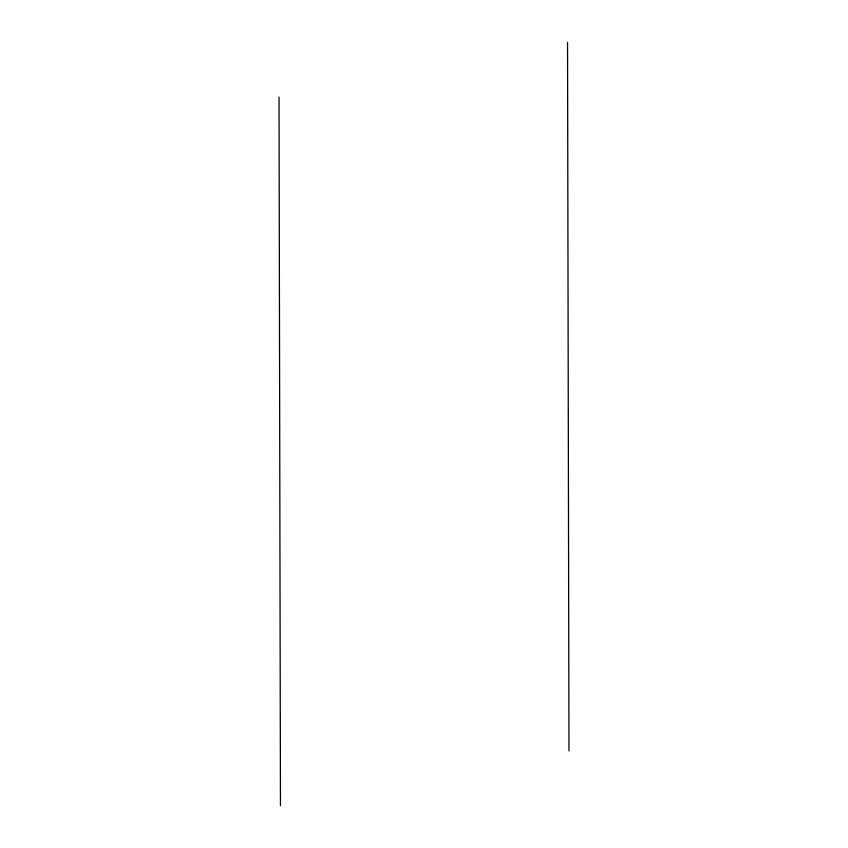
<?xml version="1.0" encoding="UTF-8"?>
<svg xmlns="http://www.w3.org/2000/svg" width="848" height="848" viewBox="0 0 848 848"><rect width="100%" height="100%" fill="white"/><g stroke="black" fill="none" stroke-linecap="round" stroke-linejoin="round"><path stroke-width="1.27" d="M567.535 42.4L568.976 750.936M279.024 97.064L280.465 805.6"/></g></svg>
